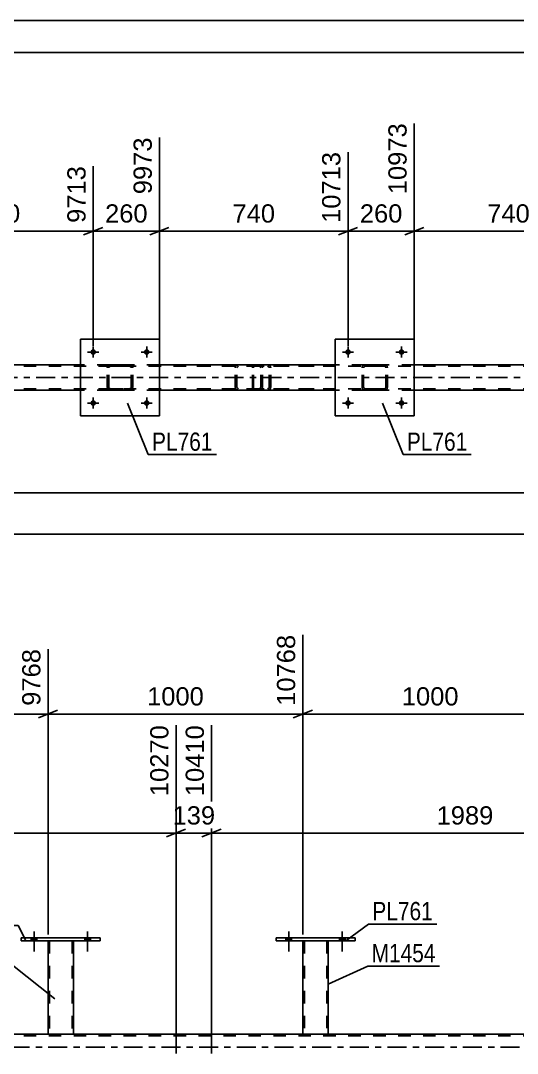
# Model space of a CAD drawing. Header units: millimetres. Extents: x 0 to 841, y 0 to 594.
# Drawn here: x 498.5 to 576.4, y 431.9 to 594 of the extents above; entities that cross this region are included whole.
import ezdxf

# ---------------------------------------------------------------- set-up
doc = ezdxf.new("R2010")
doc.units = ezdxf.units.MM
doc.linetypes.add('DXK_LINE_DOT2', pattern=[3.9198, 1.9599, -1.9599])
doc.linetypes.add('DXK_LINE_DOT3', pattern=[5.9187, 2.979, -0.9799, 0.9799, -0.9799])
doc.styles.add('Arial', font='ARIAL.TTF', dxfattribs={"height": 0.2})
doc.styles.add('Arial Narrow', font='ARIALN.TTF', dxfattribs={"height": 0.2})

# ---------------------------------------------------------------- blocks, each defined once
blk = doc.blocks.new('Unknown-318895985-1113')
at = {"color": 5, "linetype": 'Continuous'}
for p, q in [((841, 594), (0, 594)), ((836, 589), (5, 589))]:
    blk.add_line(p, q, dxfattribs=at)
blk = doc.blocks.new('Bolt-318895985-3883 - 3780')
at = {"linetype": 'Continuous'}
for points in [[(540.12, 449.56), (541, 449.56), (541, 450.04), (540.12, 450.04)], [(548.52, 449.56), (549.4, 449.56), (549.4, 450.04), (548.52, 450.04)]]:
    blk.add_hatch(color=1, dxfattribs=at).paths.add_polyline_path(points)
at = {"color": 1, "linetype": 'Continuous'}
for p, q in [((540.56, 451.04), (540.56, 447.92)), ((548.96, 451.04), (548.96, 447.92)), ((540.12, 450.04), (540.12, 449.56)), ((541, 450.04), (541, 449.56)), ((548.52, 450.04), (548.52, 449.56)), ((549.4, 450.04), (549.4, 449.56))]:
    blk.add_line(p, q, dxfattribs=at)
blk = doc.blocks.new('Part-318895985-4157 - 3780')
at = {"color": 2, "linetype": 'Continuous'}
for p, q in [((502.76, 449.56), (502.76, 434.92)), ((506.76, 434.92), (506.76, 449.56)), ((502.76, 434.92), (502.79, 434.92)), ((502.9, 434.92), (502.79, 434.92)), ((503.05, 434.92), (502.9, 434.92)), ((506.46, 434.92), (503.05, 434.92)), ((506.62, 434.92), (506.46, 434.92)), ((506.72, 434.92), (506.62, 434.92)), ((506.72, 434.92), (506.75, 434.92))]:
    blk.add_line(p, q, dxfattribs=at)
at = {"color": 7, "linetype": 'DXK_LINE_DOT2'}
for p, q in [((502.76, 449.56), (502.76, 449.56)), ((502.76, 449.56), (502.76, 449.56)), ((502.76, 449.56), (502.76, 449.56)), ((502.79, 449.56), (502.76, 449.56)), ((502.76, 449.56), (502.79, 449.56)), ((502.9, 449.56), (502.79, 449.56)), ((502.79, 449.56), (502.9, 449.56)), ((503.05, 449.56), (502.9, 449.56)), ((502.9, 449.56), (503.05, 449.56)), ((503, 449.56), (503, 449.56)), ((503, 449.56), (503, 434.92)), ((503.02, 449.56), (503, 449.56)), ((503, 449.56), (503.02, 449.56)), ((503.07, 449.56), (503.02, 449.56)), ((503.02, 449.56), (503.07, 449.56)), ((506.46, 449.56), (503.05, 449.56)), ((506.46, 449.56), (503.05, 449.56)), ((506.37, 449.56), (503.07, 449.56)), ((503.07, 449.56), (503.15, 449.56)), ((506.45, 449.56), (503.15, 449.56)), ((506.45, 449.56), (506.37, 449.56)), ((506.5, 449.56), (506.45, 449.56)), ((506.45, 449.56), (506.5, 449.56)), ((506.46, 449.56), (506.62, 449.56)), ((506.62, 449.56), (506.46, 449.56)), ((506.52, 449.56), (506.5, 449.56)), ((506.5, 449.56), (506.52, 449.56)), ((506.52, 449.56), (506.52, 449.56)), ((506.52, 449.56), (506.52, 434.92)), ((506.62, 449.56), (506.72, 449.56)), ((506.72, 449.56), (506.62, 449.56)), ((506.72, 449.56), (506.76, 449.56)), ((506.76, 449.56), (506.72, 449.56)), ((506.76, 449.56), (506.76, 449.56)), ((506.76, 449.56), (506.76, 449.56)), ((506.76, 449.56), (506.76, 449.56)), ((502.76, 434.92), (502.76, 434.92)), ((502.76, 434.92), (502.76, 434.92)), ((502.76, 434.92), (502.76, 434.92)), ((502.76, 434.92), (502.79, 434.92)), ((502.79, 434.92), (502.9, 434.92)), ((502.9, 434.92), (503.05, 434.92)), ((503.02, 434.92), (503, 434.92)), ((503, 434.92), (503.02, 434.92)), ((503.07, 434.92), (503.02, 434.92)), ((503.02, 434.92), (503.05, 434.92)), ((506.46, 434.92), (503.05, 434.92)), ((503.05, 434.92), (503.07, 434.92)), ((506.37, 434.92), (503.07, 434.92)), ((503.07, 434.92), (503.15, 434.92)), ((506.5, 434.92), (503.15, 434.92)), ((506.45, 434.92), (506.37, 434.92)), ((506.5, 434.92), (506.45, 434.92)), ((506.46, 434.92), (506.62, 434.92)), ((506.52, 434.92), (506.5, 434.92)), ((506.5, 434.92), (506.52, 434.92)), ((506.62, 434.92), (506.72, 434.92)), ((506.72, 434.92), (506.76, 434.92)), ((506.75, 434.92), (506.76, 434.92)), ((506.76, 434.92), (506.76, 434.92)), ((506.76, 434.92), (506.76, 434.92)), ((506.76, 434.92), (506.76, 434.92))]:
    blk.add_line(p, q, dxfattribs=at)
blk = doc.blocks.new('Bolt-318895985-3856 - 3780')
at = {"linetype": 'Continuous'}
for points in [[(500.12, 449.56), (501, 449.56), (501, 450.04), (500.12, 450.04)], [(508.52, 449.56), (509.4, 449.56), (509.4, 450.04), (508.52, 450.04)]]:
    blk.add_hatch(color=1, dxfattribs=at).paths.add_polyline_path(points)
at = {"color": 1, "linetype": 'Continuous'}
for p, q in [((500.56, 451.04), (500.56, 447.92)), ((508.96, 451.04), (508.96, 447.92)), ((500.12, 450.04), (500.12, 449.56)), ((501, 450.04), (501, 449.56)), ((508.52, 450.04), (508.52, 449.56)), ((509.4, 450.04), (509.4, 449.56))]:
    blk.add_line(p, q, dxfattribs=at)
blk = doc.blocks.new('Bolt-318895985-3884 - 3780')
at = {"linetype": 'Continuous'}
for points in [[(500.12, 449.56), (501, 449.56), (501, 450.04), (500.12, 450.04)], [(508.52, 449.56), (509.4, 449.56), (509.4, 450.04), (508.52, 450.04)]]:
    blk.add_hatch(color=1, dxfattribs=at).paths.add_polyline_path(points)
at = {"color": 1, "linetype": 'Continuous'}
for p, q in [((500.56, 451.04), (500.56, 447.92)), ((508.96, 451.04), (508.96, 447.92)), ((500.12, 450.04), (500.12, 449.56)), ((501, 450.04), (501, 449.56)), ((508.52, 450.04), (508.52, 449.56)), ((509.4, 450.04), (509.4, 449.56))]:
    blk.add_line(p, q, dxfattribs=at)
blk = doc.blocks.new('Bolt-318895985-3898 - 3780')
at = {"linetype": 'Continuous'}
for points in [[(540.12, 449.56), (541, 449.56), (541, 450.04), (540.12, 450.04)], [(548.52, 449.56), (549.4, 449.56), (549.4, 450.04), (548.52, 450.04)]]:
    blk.add_hatch(color=1, dxfattribs=at).paths.add_polyline_path(points)
at = {"color": 1, "linetype": 'Continuous'}
for p, q in [((540.56, 451.04), (540.56, 447.92)), ((548.96, 451.04), (548.96, 447.92)), ((540.12, 450.04), (540.12, 449.56)), ((541, 450.04), (541, 449.56)), ((548.52, 450.04), (548.52, 449.56)), ((549.4, 450.04), (549.4, 449.56))]:
    blk.add_line(p, q, dxfattribs=at)
blk = doc.blocks.new('Part-318895985-3959 - 3780')
at = {"color": 7, "linetype": 'DXK_LINE_DOT2'}
for p, q in [((728.25, 434.68), (129.92, 434.68)), ((728.25, 434.92), (182.76, 434.92)), ((506.76, 434.92), (502.76, 434.92)), ((546.76, 434.92), (542.76, 434.92))]:
    blk.add_line(p, q, dxfattribs=at)
at = {"color": 2, "linetype": 'Continuous'}
for p, q in [((502.76, 434.92), (466.75, 434.92)), ((542.76, 434.92), (506.76, 434.92)), ((582.76, 434.92), (546.76, 434.92))]:
    blk.add_line(p, q, dxfattribs=at)
at = {"color": 7, "linetype": 'DXK_LINE_DOT3'}
blk.add_line((129.92, 432.92), (728.25, 432.92), dxfattribs=at)
blk = doc.blocks.new('Part-318895985-4087 - 3780')
at = {"color": 7, "linetype": 'DXK_LINE_DOT2'}
for p, q in [((542.76, 449.57), (542.76, 449.57)), ((542.76, 449.57), (542.76, 449.56)), ((542.76, 449.57), (542.76, 449.56)), ((542.8, 449.57), (542.76, 449.57)), ((542.76, 449.57), (542.8, 449.57)), ((542.9, 449.57), (542.8, 449.57)), ((542.8, 449.57), (542.9, 449.57)), ((543.06, 449.57), (542.9, 449.57)), ((542.9, 449.57), (543.06, 449.57)), ((543, 449.57), (543, 449.57)), ((543, 449.57), (543, 434.92)), ((543.02, 449.57), (543, 449.57)), ((543, 449.57), (543.02, 449.57)), ((543.07, 449.57), (543.02, 449.57)), ((543.02, 449.57), (543.07, 449.57)), ((546.47, 449.57), (543.06, 449.57)), ((546.47, 449.57), (543.06, 449.57)), ((546.37, 449.57), (543.07, 449.57)), ((543.07, 449.57), (543.15, 449.57)), ((546.45, 449.57), (543.15, 449.57)), ((546.45, 449.57), (546.37, 449.57)), ((546.5, 449.57), (546.45, 449.57)), ((546.45, 449.57), (546.5, 449.57)), ((546.47, 449.57), (546.62, 449.57)), ((546.62, 449.57), (546.47, 449.57)), ((546.52, 449.57), (546.5, 449.57)), ((546.5, 449.57), (546.52, 449.57)), ((546.52, 449.57), (546.52, 449.57)), ((546.52, 449.57), (546.52, 434.92)), ((546.62, 449.57), (546.73, 449.57)), ((546.73, 449.57), (546.62, 449.57)), ((546.73, 449.57), (546.76, 449.57)), ((546.76, 449.57), (546.73, 449.57)), ((546.76, 449.57), (546.76, 449.57)), ((546.76, 449.57), (546.76, 449.56)), ((546.76, 449.56), (546.76, 449.57)), ((542.76, 434.92), (542.76, 434.92)), ((542.76, 434.92), (542.76, 434.92)), ((542.76, 434.92), (542.77, 434.92)), ((542.76, 434.92), (542.8, 434.92)), ((542.8, 434.92), (542.9, 434.92)), ((542.9, 434.92), (543.06, 434.92)), ((543.02, 434.92), (543, 434.92)), ((543, 434.92), (543.02, 434.92)), ((543.07, 434.92), (543.02, 434.92)), ((543.02, 434.92), (543.06, 434.92)), ((546.47, 434.92), (543.06, 434.92)), ((543.06, 434.92), (543.07, 434.92)), ((546.37, 434.92), (543.07, 434.92)), ((543.07, 434.92), (543.15, 434.92)), ((546.5, 434.92), (543.15, 434.92)), ((546.45, 434.92), (546.37, 434.92)), ((546.5, 434.92), (546.45, 434.92)), ((546.47, 434.92), (546.62, 434.92)), ((546.52, 434.92), (546.5, 434.92)), ((546.5, 434.92), (546.52, 434.92)), ((546.62, 434.92), (546.73, 434.92)), ((546.73, 434.92), (546.76, 434.92)), ((546.76, 434.92), (546.76, 434.92)), ((546.76, 434.92), (546.76, 434.92)), ((546.76, 434.92), (546.76, 434.92)), ((546.76, 434.92), (546.76, 434.92))]:
    blk.add_line(p, q, dxfattribs=at)
at = {"color": 2, "linetype": 'Continuous'}
for p, q in [((542.76, 449.56), (542.76, 434.92)), ((546.76, 434.92), (546.76, 449.56)), ((542.77, 434.92), (542.8, 434.92)), ((542.9, 434.92), (542.8, 434.92)), ((543.06, 434.92), (542.9, 434.92)), ((546.47, 434.92), (543.06, 434.92)), ((546.62, 434.92), (546.47, 434.92)), ((546.73, 434.92), (546.62, 434.92)), ((546.73, 434.92), (546.76, 434.92))]:
    blk.add_line(p, q, dxfattribs=at)
blk = doc.blocks.new('Part-318895985-4092 - 3780')
at = {"color": 2, "linetype": 'Continuous'}
for p, q in [((498.56, 449.56), (498.56, 450.04)), ((510.96, 450.04), (498.56, 450.04)), ((510.96, 449.56), (498.56, 449.56)), ((510.96, 449.56), (510.96, 450.04))]:
    blk.add_line(p, q, dxfattribs=at)
blk = doc.blocks.new('Part-318895985-4190 - 3780')
at = {"color": 2, "linetype": 'Continuous'}
for p, q in [((538.56, 449.56), (538.56, 450.04)), ((550.96, 450.04), (538.56, 450.04)), ((550.96, 449.56), (538.56, 449.56)), ((550.96, 449.56), (550.96, 450.04))]:
    blk.add_line(p, q, dxfattribs=at)
blk = doc.blocks.new('Part-318895985-5229 - 5140')
at = {"color": 7, "linetype": 'DXK_LINE_DOT2'}
for p, q in [((534.94, 539.85), (534.88, 539.7)), ((535.03, 539.96), (534.94, 539.85)), ((535.13, 539.99), (535.03, 539.96)), ((535.04, 539.68), (535.08, 539.74)), ((535.08, 539.74), (535.13, 539.75)), ((544.54, 539.99), (535.13, 539.99)), ((544.54, 539.75), (535.13, 539.75)), ((536.41, 539.99), (536.41, 539.75)), ((537.42, 539.96), (537.22, 539.99)), ((537.22, 539.75), (537.32, 539.74)), ((537.32, 539.74), (537.4, 539.68)), ((534.88, 539.7), (534.86, 539.51)), ((534.86, 536.47), (534.86, 539.51)), ((535, 539.51), (535.01, 539.61)), ((535, 536.47), (535, 539.51)), ((535.01, 539.61), (535.04, 539.68)), ((537.4, 539.68), (537.46, 539.61)), ((537.46, 539.61), (537.48, 539.51)), ((537.48, 536.47), (537.48, 539.51)), ((537.73, 539.51), (537.69, 539.7)), ((537.73, 536.47), (537.73, 539.51)), ((534.86, 536.47), (534.88, 536.29)), ((535.01, 536.38), (535, 536.47)), ((537.48, 536.47), (537.46, 536.38)), ((537.69, 536.29), (537.73, 536.47)), ((534.88, 536.29), (534.94, 536.13)), ((534.94, 536.13), (535.03, 536.03)), ((535.04, 536.3), (535.01, 536.38)), ((535.03, 536.03), (535.13, 535.99)), ((535.08, 536.25), (535.04, 536.3)), ((535.13, 536.23), (535.08, 536.25)), ((544.54, 536.23), (535.13, 536.23)), ((544.54, 535.99), (535.13, 535.99)), ((536.41, 535.99), (536.41, 536.23)), ((537.32, 536.25), (537.22, 536.23)), ((537.22, 535.99), (537.42, 536.03)), ((537.4, 536.3), (537.32, 536.25)), ((537.46, 536.38), (537.4, 536.3))]:
    blk.add_line(p, q, dxfattribs=at)
for centre, start, end in [((537.24, 539.5), 23.8494, 68.8059), ((537.24, 536.49), 291.1941, 336.1506)]:
    blk.add_arc(centre, 0.492, start, end, dxfattribs=at)
blk = doc.blocks.new('Bolt-318895985-5169 - 5140')
at = {"linetype": 'Continuous'}
for points in [[(510.29, 533.99, -1), (509.41, 533.99, -1)], [(518.69, 533.99, -1), (517.81, 533.99, -1)]]:
    blk.add_hatch(color=1, dxfattribs=at).paths.add_polyline_path(points)
at = {"color": 1, "linetype": 'Continuous'}
for p, q in [((509.85, 534.87), (509.85, 533.11)), ((518.25, 534.87), (518.25, 533.11)), ((508.97, 533.99), (510.73, 533.99)), ((517.37, 533.99), (519.13, 533.99))]:
    blk.add_line(p, q, dxfattribs=at)
blk = doc.blocks.new('Bolt-318895985-5170 - 5140')
at = {"linetype": 'Continuous'}
for points in [[(510.29, 541.99, -1), (509.41, 541.99, -1)], [(518.69, 541.99, -1), (517.81, 541.99, -1)]]:
    blk.add_hatch(color=1, dxfattribs=at).paths.add_polyline_path(points)
at = {"color": 1, "linetype": 'Continuous'}
for p, q in [((508.97, 541.99), (510.73, 541.99)), ((509.85, 542.87), (509.85, 541.11)), ((517.37, 541.99), (519.13, 541.99)), ((518.25, 542.87), (518.25, 541.11))]:
    blk.add_line(p, q, dxfattribs=at)
blk = doc.blocks.new('Bolt-318895985-5171 - 5140')
at = {"linetype": 'Continuous'}
for points in [[(550.3, 533.99, -1), (549.42, 533.99, -1)], [(558.7, 533.99, -1), (557.82, 533.99, -1)]]:
    blk.add_hatch(color=1, dxfattribs=at).paths.add_polyline_path(points)
at = {"color": 1, "linetype": 'Continuous'}
for p, q in [((549.86, 534.87), (549.86, 533.11)), ((558.26, 534.87), (558.26, 533.11)), ((548.98, 533.99), (550.74, 533.99)), ((557.38, 533.99), (559.14, 533.99))]:
    blk.add_line(p, q, dxfattribs=at)
blk = doc.blocks.new('Part-318895985-5245 - 5140')
at = {"color": 7, "linetype": 'DXK_LINE_DOT2'}
for p, q in [((728.25, 539.75), (139.86, 539.75)), ((520.25, 539.99), (507.85, 539.99)), ((560.26, 539.99), (547.86, 539.99)), ((728.25, 536.23), (139.86, 536.23)), ((520.25, 535.99), (507.85, 535.99)), ((560.26, 535.99), (547.86, 535.99))]:
    blk.add_line(p, q, dxfattribs=at)
at = {"color": 2, "linetype": 'Continuous'}
for p, q in [((507.85, 539.99), (480.24, 539.99)), ((547.86, 539.99), (520.25, 539.99)), ((587.85, 539.99), (560.26, 539.99)), ((507.85, 535.99), (480.24, 535.99)), ((547.86, 535.99), (520.25, 535.99)), ((587.85, 535.99), (560.26, 535.99))]:
    blk.add_line(p, q, dxfattribs=at)
at = {"color": 7, "linetype": 'DXK_LINE_DOT3'}
blk.add_line((139.86, 537.99), (728.25, 537.99), dxfattribs=at)
blk = doc.blocks.new('Part-318895985-5253 - 5140')
at = {"color": 2, "linetype": 'Continuous'}
for p, q in [((547.86, 543.99), (547.86, 531.99)), ((547.86, 543.99), (560.26, 543.99)), ((560.26, 543.99), (560.26, 531.99)), ((547.86, 531.99), (560.26, 531.99))]:
    blk.add_line(p, q, dxfattribs=at)
blk = doc.blocks.new('Part-318895985-5254 - 5140')
at = {"color": 7, "linetype": 'DXK_LINE_DOT2'}
for p, q in [((552.35, 539.96), (552.54, 539.99)), ((552.54, 539.99), (552.35, 539.96)), ((552.44, 539.74), (552.37, 539.68)), ((552.37, 539.68), (552.44, 539.73)), ((552.44, 539.73), (552.54, 539.75)), ((552.54, 539.75), (552.44, 539.74)), ((552.54, 539.99), (555.58, 539.99)), ((552.54, 539.99), (552.54, 539.99)), ((552.54, 539.99), (555.58, 539.99)), ((552.54, 539.75), (555.58, 539.75)), ((552.54, 539.75), (552.54, 539.75)), ((555.58, 539.75), (552.54, 539.75)), ((555.58, 539.99), (555.58, 539.99)), ((555.58, 539.99), (555.76, 539.96)), ((555.76, 539.96), (555.58, 539.99)), ((555.58, 539.75), (555.58, 539.75)), ((555.58, 539.75), (555.67, 539.73)), ((555.67, 539.74), (555.58, 539.75)), ((555.75, 539.68), (555.67, 539.74)), ((555.67, 539.73), (555.75, 539.68)), ((552.06, 539.51), (552.09, 539.7)), ((552.09, 539.7), (552.06, 539.51)), ((552.06, 536.47), (552.06, 539.51)), ((552.31, 539.61), (552.3, 539.51)), ((552.3, 539.51), (552.31, 539.6)), ((552.3, 536.47), (552.3, 539.51)), ((552.31, 539.6), (552.37, 539.68)), ((552.37, 539.68), (552.31, 539.61)), ((555.75, 539.68), (555.8, 539.6)), ((555.8, 539.61), (555.75, 539.68)), ((555.82, 539.51), (555.8, 539.61)), ((555.8, 539.6), (555.82, 539.51)), ((555.82, 536.47), (555.82, 539.51)), ((556.02, 539.7), (556.06, 539.51)), ((556.06, 539.51), (556.02, 539.7)), ((556.06, 536.47), (556.06, 539.51)), ((552.09, 536.29), (552.06, 536.47)), ((552.06, 536.47), (552.09, 536.29)), ((552.31, 536.38), (552.3, 536.47)), ((552.3, 536.47), (552.31, 536.38)), ((555.82, 536.47), (555.8, 536.38)), ((555.8, 536.38), (555.82, 536.47)), ((556.06, 536.47), (556.02, 536.29)), ((556.02, 536.29), (556.06, 536.47)), ((552.37, 536.3), (552.31, 536.38)), ((552.31, 536.38), (552.37, 536.3)), ((552.54, 535.99), (552.35, 536.03)), ((552.35, 536.03), (552.54, 535.99)), ((552.44, 536.25), (552.37, 536.3)), ((552.37, 536.3), (552.44, 536.25)), ((552.54, 536.23), (552.44, 536.25)), ((552.44, 536.25), (552.54, 536.23)), ((552.54, 536.23), (555.58, 536.23)), ((552.54, 536.23), (552.54, 536.23)), ((552.54, 536.23), (555.58, 536.23)), ((552.54, 535.99), (555.58, 535.99)), ((552.54, 535.99), (552.54, 535.99)), ((552.54, 535.99), (555.58, 535.99)), ((555.67, 536.25), (555.58, 536.23)), ((555.58, 536.23), (555.67, 536.25)), ((555.58, 536.23), (555.58, 536.23)), ((555.76, 536.03), (555.58, 535.99)), ((555.58, 535.99), (555.76, 536.03)), ((555.58, 535.99), (555.58, 535.99)), ((555.75, 536.3), (555.67, 536.25)), ((555.67, 536.25), (555.75, 536.3)), ((555.8, 536.38), (555.75, 536.3)), ((555.75, 536.3), (555.8, 536.38))]:
    blk.add_line(p, q, dxfattribs=at)
at = {"color": 7, "linetype": 'DXK_LINE_DOT3'}
blk.add_line((554.06, 537.99), (554.06, 537.99), dxfattribs=at)
at = {"color": 7, "linetype": 'DXK_LINE_DOT2'}
for centre, start, end in [((552.54, 539.51), 112.5, 157.5), ((552.54, 539.51), 112.5, 157.5), ((555.58, 539.51), 22.5, 67.5), ((555.58, 539.51), 22.5, 67.5), ((552.54, 536.47), 202.5, 247.5), ((552.54, 536.47), 202.5, 247.5), ((555.58, 536.47), 292.5, 337.5), ((555.58, 536.47), 292.5, 337.5)]:
    blk.add_arc(centre, 0.48, start, end, dxfattribs=at)
blk = doc.blocks.new('Part-318895985-5259 - 5140')
at = {"color": 2, "linetype": 'Continuous'}
for p, q in [((507.85, 543.99), (507.85, 531.99)), ((507.85, 543.99), (520.25, 543.99)), ((520.25, 543.99), (520.25, 531.99)), ((507.85, 531.99), (520.25, 531.99))]:
    blk.add_line(p, q, dxfattribs=at)
blk = doc.blocks.new('Part-318895985-5260 - 5140')
at = {"color": 7, "linetype": 'DXK_LINE_DOT2'}
for p, q in [((512.35, 539.96), (512.53, 539.99)), ((512.53, 539.99), (512.35, 539.96)), ((512.44, 539.74), (512.36, 539.68)), ((512.36, 539.68), (512.44, 539.73)), ((512.44, 539.73), (512.53, 539.75)), ((512.53, 539.75), (512.44, 539.74)), ((512.53, 539.99), (515.57, 539.99)), ((512.53, 539.99), (512.53, 539.99)), ((512.53, 539.99), (515.57, 539.99)), ((512.53, 539.75), (515.57, 539.75)), ((512.53, 539.75), (512.53, 539.75)), ((515.57, 539.75), (512.53, 539.75)), ((515.57, 539.99), (515.57, 539.99)), ((515.57, 539.99), (515.75, 539.96)), ((515.75, 539.96), (515.57, 539.99)), ((515.57, 539.75), (515.57, 539.75)), ((515.57, 539.75), (515.66, 539.73)), ((515.66, 539.74), (515.57, 539.75)), ((515.74, 539.68), (515.66, 539.74)), ((515.66, 539.73), (515.74, 539.68)), ((512.05, 539.51), (512.09, 539.7)), ((512.09, 539.7), (512.05, 539.51)), ((512.05, 536.47), (512.05, 539.51)), ((512.31, 539.61), (512.29, 539.51)), ((512.29, 539.51), (512.31, 539.6)), ((512.29, 536.47), (512.29, 539.51)), ((512.31, 539.6), (512.36, 539.68)), ((512.36, 539.68), (512.31, 539.61)), ((515.74, 539.68), (515.79, 539.6)), ((515.79, 539.61), (515.74, 539.68)), ((515.81, 539.51), (515.79, 539.61)), ((515.79, 539.6), (515.81, 539.51)), ((515.81, 536.47), (515.81, 539.51)), ((516.01, 539.7), (516.05, 539.51)), ((516.05, 539.51), (516.01, 539.7)), ((516.05, 536.47), (516.05, 539.51)), ((512.09, 536.29), (512.05, 536.47)), ((512.05, 536.47), (512.09, 536.29)), ((512.31, 536.38), (512.29, 536.47)), ((512.29, 536.47), (512.31, 536.38)), ((515.81, 536.47), (515.79, 536.38)), ((515.79, 536.38), (515.81, 536.47)), ((516.05, 536.47), (516.01, 536.29)), ((516.01, 536.29), (516.05, 536.47)), ((512.36, 536.3), (512.31, 536.38)), ((512.31, 536.38), (512.36, 536.3)), ((512.53, 535.99), (512.35, 536.03)), ((512.35, 536.03), (512.53, 535.99)), ((512.44, 536.25), (512.36, 536.3)), ((512.36, 536.3), (512.44, 536.25)), ((512.53, 536.23), (512.44, 536.25)), ((512.44, 536.25), (512.53, 536.23)), ((512.53, 536.23), (515.57, 536.23)), ((512.53, 536.23), (512.53, 536.23)), ((512.53, 536.23), (515.57, 536.23)), ((512.53, 535.99), (515.57, 535.99)), ((512.53, 535.99), (512.53, 535.99)), ((512.53, 535.99), (515.57, 535.99)), ((515.66, 536.25), (515.57, 536.23)), ((515.57, 536.23), (515.66, 536.25)), ((515.57, 536.23), (515.57, 536.23)), ((515.75, 536.03), (515.57, 535.99)), ((515.57, 535.99), (515.75, 536.03)), ((515.57, 535.99), (515.57, 535.99)), ((515.74, 536.3), (515.66, 536.25)), ((515.66, 536.25), (515.74, 536.3)), ((515.79, 536.38), (515.74, 536.3)), ((515.74, 536.3), (515.79, 536.38))]:
    blk.add_line(p, q, dxfattribs=at)
at = {"color": 7, "linetype": 'DXK_LINE_DOT3'}
blk.add_line((514.05, 537.99), (514.05, 537.99), dxfattribs=at)
at = {"color": 7, "linetype": 'DXK_LINE_DOT2'}
for centre, start, end in [((512.53, 539.51), 112.5, 157.5), ((512.53, 539.51), 112.5, 157.5), ((515.57, 539.51), 22.5, 67.5), ((515.57, 539.51), 22.5, 67.5), ((512.53, 536.47), 202.5, 247.5), ((512.53, 536.47), 202.5, 247.5), ((515.57, 536.47), 292.5, 337.5), ((515.57, 536.47), 292.5, 337.5)]:
    blk.add_arc(centre, 0.48, start, end, dxfattribs=at)
blk = doc.blocks.new('Bolt-318895985-5266 - 5140')
at = {"linetype": 'Continuous'}
for points in [[(550.3, 541.99, -1), (549.42, 541.99, -1)], [(558.7, 541.99, -1), (557.82, 541.99, -1)]]:
    blk.add_hatch(color=1, dxfattribs=at).paths.add_polyline_path(points)
at = {"color": 1, "linetype": 'Continuous'}
for p, q in [((548.98, 541.99), (550.74, 541.99)), ((549.86, 542.87), (549.86, 541.11)), ((557.38, 541.99), (559.14, 541.99)), ((558.26, 542.87), (558.26, 541.11))]:
    blk.add_line(p, q, dxfattribs=at)
blk = doc.blocks.new('Part-318895985-5345 - 5140')
at = {"color": 7, "linetype": 'DXK_LINE_DOT2'}
for p, q in [((535.9, 539.99), (524.12, 539.99)), ((535.9, 539.75), (524.12, 539.75)), ((532.66, 539.99), (532.47, 539.96)), ((532.48, 539.68), (532.57, 539.74)), ((532.57, 539.74), (532.66, 539.75)), ((536.09, 539.96), (535.9, 539.99)), ((535.9, 539.75), (536, 539.74)), ((536, 539.74), (536.08, 539.68)), ((532.19, 539.7), (532.15, 539.51)), ((532.15, 536.47), (532.15, 539.51)), ((532.41, 539.51), (532.43, 539.61)), ((532.41, 536.47), (532.41, 539.51)), ((532.43, 539.61), (532.48, 539.68)), ((536.08, 539.68), (536.13, 539.61)), ((536.13, 539.61), (536.15, 539.51)), ((536.15, 536.47), (536.15, 539.51)), ((536.41, 539.51), (536.37, 539.7)), ((536.41, 536.47), (536.41, 539.51)), ((532.15, 536.47), (532.19, 536.29)), ((532.43, 536.38), (532.41, 536.47)), ((536.15, 536.47), (536.13, 536.38)), ((536.37, 536.29), (536.41, 536.47)), ((535.9, 536.23), (524.12, 536.23)), ((535.9, 535.99), (524.12, 535.99)), ((532.48, 536.3), (532.43, 536.38)), ((532.47, 536.03), (532.66, 535.99)), ((532.57, 536.25), (532.48, 536.3)), ((532.66, 536.23), (532.57, 536.25)), ((536, 536.25), (535.9, 536.23)), ((535.9, 535.99), (536.09, 536.03)), ((536.08, 536.3), (536, 536.25)), ((536.13, 536.38), (536.08, 536.3))]:
    blk.add_line(p, q, dxfattribs=at)
for centre, start, end in [((532.64, 539.49), 110.7583, 155.68), ((535.92, 539.49), 24.32, 69.2417), ((532.64, 536.49), 204.32, 249.2417), ((535.92, 536.49), 290.7583, 335.68)]:
    blk.add_arc(centre, 0.496, start, end, dxfattribs=at)
blk = doc.blocks.new('StraightDimension-318895985-4587 - 3780')
at = {"color": 7, "linetype": 'Continuous'}
for p, q in [((462.75, 450.56), (462.75, 495.36)), ((502.76, 450.56), (502.76, 495.36)), ((464.25, 485.77), (461.25, 484.57)), ((462.75, 485.17), (502.76, 485.17)), ((501.26, 484.57), (504.26, 485.77))]:
    blk.add_line(p, q, dxfattribs=at)
at = {"color": 0, "linetype": 'Continuous'}
blk.add_wipeout([(502.16, 495.96), (497.96, 495.96), (497.96, 485.87), (502.16, 485.87)], dxfattribs=at)
at = {"color": 0}
blk.add_wipeout([(487.8, 485.92), (487.8, 490.12), (477.71, 490.12), (477.71, 485.92)], dxfattribs=at)
at = {"color": 3, "linetype": 'Continuous', "style": 'Arial'}
blk.add_text('9768', height=2.865, rotation=90.0002, dxfattribs=at).set_placement((501.56, 486.47))
at = {"color": 3, "style": 'Arial'}
blk.add_text('1000', height=2.865, dxfattribs=at).set_placement((478.31, 486.52))
blk = doc.blocks.new('StraightDimension-318895985-4595 - 3780')
at = {"color": 7, "linetype": 'Continuous'}
for p, q in [((542.76, 450.57), (542.76, 497.59)), ((502.76, 450.56), (502.76, 495.36)), ((504.26, 485.77), (501.26, 484.57)), ((502.76, 485.17), (542.76, 485.17)), ((541.26, 484.57), (544.26, 485.77))]:
    blk.add_line(p, q, dxfattribs=at)
at = {"color": 0, "linetype": 'Continuous'}
blk.add_wipeout([(542.16, 498.19), (537.96, 498.19), (537.96, 485.87), (542.16, 485.87)], dxfattribs=at)
at = {"color": 0}
blk.add_wipeout([(527.81, 485.92), (527.81, 490.12), (517.71, 490.12), (517.71, 485.92)], dxfattribs=at)
at = {"color": 3, "linetype": 'Continuous', "style": 'Arial'}
blk.add_text('10768', height=2.865, rotation=90.0002, dxfattribs=at).set_placement((541.56, 486.47))
at = {"color": 3, "style": 'Arial'}
blk.add_text('1000', height=2.865, dxfattribs=at).set_placement((518.31, 486.52))
blk = doc.blocks.new('StraightDimension-318895985-4603 - 3780')
at = {"color": 7, "linetype": 'Continuous'}
for p, q in [((542.76, 450.57), (542.76, 497.59)), ((582.76, 450.57), (582.76, 497.59)), ((544.26, 485.77), (541.26, 484.57)), ((542.76, 485.17), (582.76, 485.17)), ((581.26, 484.57), (584.26, 485.77))]:
    blk.add_line(p, q, dxfattribs=at)
at = {"color": 0, "linetype": 'Continuous'}
blk.add_wipeout([(582.16, 498.19), (577.96, 498.19), (577.96, 485.87), (582.16, 485.87)], dxfattribs=at)
at = {"color": 0}
blk.add_wipeout([(567.81, 485.92), (567.81, 490.12), (557.71, 490.12), (557.71, 485.92)], dxfattribs=at)
at = {"color": 3, "linetype": 'Continuous', "style": 'Arial'}
blk.add_text('11768', height=2.865, rotation=90.0002, dxfattribs=at).set_placement((581.56, 486.47))
at = {"color": 3, "style": 'Arial'}
blk.add_text('1000', height=2.865, dxfattribs=at).set_placement((558.31, 486.52))
blk = doc.blocks.new('StraightDimension-318895985-4760 - 3780')
at = {"color": 7, "linetype": 'Continuous'}
for p, q in [((528.43, 431.92), (528.43, 483.41)), ((607.99, 431.92), (607.99, 483.41)), ((529.93, 467.09), (526.93, 465.89)), ((606.49, 465.89), (609.49, 467.09)), ((528.43, 466.49), (607.99, 466.49))]:
    blk.add_line(p, q, dxfattribs=at)
at = {"color": 0, "linetype": 'Continuous'}
blk.add_wipeout([(607.39, 484.01), (603.19, 484.01), (603.19, 471.69), (607.39, 471.69)], dxfattribs=at)
at = {"color": 0}
blk.add_wipeout([(573.26, 467.24), (573.26, 471.44), (563.17, 471.44), (563.17, 467.24)], dxfattribs=at)
at = {"color": 3, "linetype": 'Continuous', "style": 'Arial'}
blk.add_text('12399', height=2.865, rotation=90.0002, dxfattribs=at).set_placement((606.79, 472.29))
at = {"color": 3, "style": 'Arial'}
blk.add_text('1989', height=2.865, dxfattribs=at).set_placement((563.77, 467.84))
blk = doc.blocks.new('StraightDimension-318895985-4774 - 3780')
at = {"color": 7, "linetype": 'Continuous'}
for p, q in [((522.86, 431.92), (522.86, 483.41)), ((528.43, 431.92), (528.43, 483.41)), ((521.36, 465.89), (524.36, 467.09)), ((529.93, 467.09), (526.93, 465.89)), ((522.86, 466.49), (528.43, 466.49))]:
    blk.add_line(p, q, dxfattribs=at)
at = {"color": 0}
blk.add_wipeout([(529.58, 467.24), (529.58, 471.44), (521.71, 471.44), (521.71, 467.24)], dxfattribs=at)
at = {"color": 3, "style": 'Arial'}
blk.add_text('139', height=2.865, dxfattribs=at).set_placement((522.31, 467.84))
at = {"color": 0, "linetype": 'Continuous'}
blk.add_wipeout([(527.83, 484.01), (523.63, 484.01), (523.63, 471.69), (527.83, 471.69)], dxfattribs=at)
at = {"color": 3, "linetype": 'Continuous', "style": 'Arial'}
blk.add_text('10410', height=2.865, rotation=90.0002, dxfattribs=at).set_placement((527.23, 472.29))
blk = doc.blocks.new('StraightDimension-318895985-4788 - 3780')
at = {"color": 7, "linetype": 'Continuous'}
for p, q in [((522.86, 431.92), (522.86, 483.41)), ((443.3, 431.92), (443.3, 481.19)), ((444.8, 467.09), (441.8, 465.89)), ((521.36, 465.89), (524.36, 467.09)), ((443.3, 466.49), (522.86, 466.49))]:
    blk.add_line(p, q, dxfattribs=at)
at = {"color": 0, "linetype": 'Continuous'}
blk.add_wipeout([(522.26, 484.01), (518.06, 484.01), (518.06, 471.69), (522.26, 471.69)], dxfattribs=at)
at = {"color": 0}
blk.add_wipeout([(488.13, 467.24), (488.13, 471.44), (478.03, 471.44), (478.03, 467.24)], dxfattribs=at)
at = {"color": 3, "linetype": 'Continuous', "style": 'Arial'}
blk.add_text('10270', height=2.865, rotation=90.0002, dxfattribs=at).set_placement((521.66, 472.29))
at = {"color": 3, "style": 'Arial'}
blk.add_text('1989', height=2.865, dxfattribs=at).set_placement((478.63, 467.84))
blk = doc.blocks.new('StraightDimension-318895985-5905 - 5140')
at = {"color": 7, "linetype": 'Continuous'}
for p, q in [((520.25, 540.99), (520.25, 575.66)), ((509.85, 542.99), (509.85, 571.16)), ((508.35, 560.36), (511.35, 561.56)), ((509.85, 560.96), (520.25, 560.96)), ((521.75, 561.56), (518.75, 560.36))]:
    blk.add_line(p, q, dxfattribs=at)
at = {"color": 0}
blk.add_wipeout([(518.99, 561.71), (518.99, 565.91), (511.11, 565.91), (511.11, 561.71)], dxfattribs=at)
at = {"color": 3, "style": 'Arial'}
blk.add_text('260', height=2.865, dxfattribs=at).set_placement((511.71, 562.31))
at = {"color": 0, "linetype": 'Continuous'}
blk.add_wipeout([(519.65, 576.26), (515.45, 576.26), (515.45, 566.16), (519.65, 566.16)], dxfattribs=at)
at = {"color": 3, "linetype": 'Continuous', "style": 'Arial'}
blk.add_text('9973', height=2.865, rotation=90.0002, dxfattribs=at).set_placement((519.05, 566.76))
blk = doc.blocks.new('StraightDimension-318895985-5409 - 5140')
at = {"color": 7, "linetype": 'Continuous'}
blk.add_line((131.24, 519.88), (762.1, 519.88), dxfattribs=at)
blk = doc.blocks.new('StraightDimension-318895985-5430 - 5140')
at = {"color": 7, "linetype": 'Continuous'}
blk.add_line((130.6, 513.41), (762.74, 513.41), dxfattribs=at)
blk = doc.blocks.new('StraightDimension-318895985-5885 - 5140')
at = {"color": 7, "linetype": 'Continuous'}
for p, q in [((480.24, 540.99), (480.24, 575.66)), ((509.85, 542.99), (509.85, 571.16)), ((481.74, 561.56), (478.74, 560.36)), ((480.24, 560.96), (509.85, 560.96)), ((508.35, 560.36), (511.35, 561.56))]:
    blk.add_line(p, q, dxfattribs=at)
at = {"color": 0, "linetype": 'Continuous'}
blk.add_wipeout([(509.25, 571.76), (505.05, 571.76), (505.05, 561.66), (509.25, 561.66)], dxfattribs=at)
at = {"color": 0}
blk.add_wipeout([(498.98, 561.71), (498.98, 565.91), (491.11, 565.91), (491.11, 561.71)], dxfattribs=at)
at = {"color": 3, "linetype": 'Continuous', "style": 'Arial'}
blk.add_text('9713', height=2.865, rotation=90.0002, dxfattribs=at).set_placement((508.65, 562.26))
at = {"color": 3, "style": 'Arial'}
blk.add_text('740', height=2.865, dxfattribs=at).set_placement((491.71, 562.31))
blk = doc.blocks.new('StraightDimension-318895985-5925 - 5140')
at = {"color": 7, "linetype": 'Continuous'}
for p, q in [((520.25, 540.99), (520.25, 575.66)), ((549.86, 542.99), (549.86, 573.38)), ((521.75, 561.56), (518.75, 560.36)), ((520.25, 560.96), (549.86, 560.96)), ((548.36, 560.36), (551.36, 561.56))]:
    blk.add_line(p, q, dxfattribs=at)
at = {"color": 0, "linetype": 'Continuous'}
blk.add_wipeout([(549.26, 573.98), (545.06, 573.98), (545.06, 561.66), (549.26, 561.66)], dxfattribs=at)
at = {"color": 0}
blk.add_wipeout([(538.99, 561.71), (538.99, 565.91), (531.12, 565.91), (531.12, 561.71)], dxfattribs=at)
at = {"color": 3, "linetype": 'Continuous', "style": 'Arial'}
blk.add_text('10713', height=2.865, rotation=90.0002, dxfattribs=at).set_placement((548.66, 562.26))
at = {"color": 3, "style": 'Arial'}
blk.add_text('740', height=2.865, dxfattribs=at).set_placement((531.72, 562.31))
blk = doc.blocks.new('StraightDimension-318895985-5945 - 5140')
at = {"color": 7, "linetype": 'Continuous'}
for p, q in [((560.26, 540.99), (560.26, 577.88)), ((549.86, 542.99), (549.86, 573.38)), ((548.36, 560.36), (551.36, 561.56)), ((549.86, 560.96), (560.26, 560.96)), ((561.76, 561.56), (558.76, 560.36))]:
    blk.add_line(p, q, dxfattribs=at)
at = {"color": 0}
blk.add_wipeout([(558.99, 561.71), (558.99, 565.91), (551.12, 565.91), (551.12, 561.71)], dxfattribs=at)
at = {"color": 3, "style": 'Arial'}
blk.add_text('260', height=2.865, dxfattribs=at).set_placement((551.72, 562.31))
at = {"color": 0, "linetype": 'Continuous'}
blk.add_wipeout([(559.66, 578.48), (555.46, 578.48), (555.46, 566.16), (559.66, 566.16)], dxfattribs=at)
at = {"color": 3, "linetype": 'Continuous', "style": 'Arial'}
blk.add_text('10973', height=2.865, rotation=90.0002, dxfattribs=at).set_placement((559.06, 566.76))
blk = doc.blocks.new('StraightDimension-318895985-5965 - 5140')
at = {"color": 7, "linetype": 'Continuous'}
for p, q in [((560.26, 540.99), (560.26, 577.88)), ((589.85, 542.99), (589.85, 573.38)), ((561.76, 561.56), (558.76, 560.36)), ((560.26, 560.96), (589.85, 560.96)), ((588.35, 560.36), (591.35, 561.56))]:
    blk.add_line(p, q, dxfattribs=at)
at = {"color": 0, "linetype": 'Continuous'}
blk.add_wipeout([(589.25, 573.98), (585.05, 573.98), (585.05, 561.66), (589.25, 561.66)], dxfattribs=at)
at = {"color": 0}
blk.add_wipeout([(578.99, 561.71), (578.99, 565.91), (571.12, 565.91), (571.12, 561.71)], dxfattribs=at)
at = {"color": 3, "linetype": 'Continuous', "style": 'Arial'}
blk.add_text('11713', height=2.865, rotation=90.0002, dxfattribs=at).set_placement((588.65, 562.26))
at = {"color": 3, "style": 'Arial'}
blk.add_text('740', height=2.865, dxfattribs=at).set_placement((571.72, 562.31))
blk = doc.blocks.new('Mark-318895985-4153 - 3780')
at = {"color": 0}
blk.add_wipeout([(496.59, 446.36), (496.59, 449.36), (486.53, 449.36), (486.53, 446.36)], dxfattribs=at)
blk.add_wipeout([(496.59, 446.36), (496.59, 449.36), (486.53, 449.36), (486.53, 446.36)], dxfattribs=at)
at = {"color": 30, "linetype": 'Continuous'}
for p in [(485.93, 445.76), (503.83, 440.47)]:
    blk.add_line(p, (497.19, 445.76), dxfattribs=at)
at = {"color": 3, "style": 'Arial Narrow'}
blk.add_text('M1454', height=2.863, dxfattribs=at).set_placement((486.53, 446.36))
blk = doc.blocks.new('Mark-318895985-4083 - 3780')
at = {"color": 0}
blk.add_wipeout([(563.61, 446.23), (563.61, 449.23), (553.56, 449.23), (553.56, 446.23)], dxfattribs=at)
blk.add_wipeout([(563.61, 446.23), (563.61, 449.23), (553.56, 449.23), (553.56, 446.23)], dxfattribs=at)
at = {"color": 30, "linetype": 'Continuous'}
for p, q in [((546.76, 442.78), (552.96, 445.63)), ((552.96, 445.63), (564.21, 445.63))]:
    blk.add_line(p, q, dxfattribs=at)
at = {"color": 3, "style": 'Arial Narrow'}
blk.add_text('M1454', height=2.863, dxfattribs=at).set_placement((553.56, 446.23))
blk = doc.blocks.new('Mark-318895985-4088 - 3780')
at = {"color": 0}
blk.add_wipeout([(497.48, 452.58), (497.48, 455.58), (487.98, 455.58), (487.98, 452.58)], dxfattribs=at)
blk.add_wipeout([(497.48, 452.58), (497.48, 455.58), (487.98, 455.58), (487.98, 452.58)], dxfattribs=at)
at = {"color": 30, "linetype": 'Continuous'}
for p in [(487.38, 451.98), (499.2, 449.74)]:
    blk.add_line(p, (498.08, 451.98), dxfattribs=at)
at = {"color": 3, "style": 'Arial Narrow'}
blk.add_text('PL761', height=2.863, dxfattribs=at).set_placement((487.98, 452.58))
blk = doc.blocks.new('Mark-318895985-4186 - 3780')
at = {"color": 0}
blk.add_wipeout([(563.18, 452.82), (563.18, 455.82), (553.68, 455.82), (553.68, 452.82)], dxfattribs=at)
blk.add_wipeout([(563.18, 452.82), (563.18, 455.82), (553.68, 455.82), (553.68, 452.82)], dxfattribs=at)
at = {"color": 30, "linetype": 'Continuous'}
for p, q in [((549.54, 449.56), (553.08, 452.22)), ((553.08, 452.22), (563.78, 452.22))]:
    blk.add_line(p, q, dxfattribs=at)
at = {"color": 3, "style": 'Arial Narrow'}
blk.add_text('PL761', height=2.863, dxfattribs=at).set_placement((553.68, 452.82))
blk = doc.blocks.new('Mark-318895985-5249 - 5140')
at = {"color": 0}
blk.add_wipeout([(568.6, 526.49), (568.6, 529.49), (559.1, 529.49), (559.1, 526.49)], dxfattribs=at)
blk.add_wipeout([(568.6, 526.49), (568.6, 529.49), (559.1, 529.49), (559.1, 526.49)], dxfattribs=at)
at = {"color": 30, "linetype": 'Continuous'}
for p, q in [((555.25, 533.96), (558.5, 525.89)), ((558.5, 525.89), (569.2, 525.89))]:
    blk.add_line(p, q, dxfattribs=at)
at = {"color": 3, "style": 'Arial Narrow'}
blk.add_text('PL761', height=2.863, dxfattribs=at).set_placement((559.1, 526.49))
blk = doc.blocks.new('Mark-318895985-5255 - 5140')
at = {"color": 0}
blk.add_wipeout([(528.59, 526.49), (528.59, 529.49), (519.09, 529.49), (519.09, 526.49)], dxfattribs=at)
blk.add_wipeout([(528.59, 526.49), (528.59, 529.49), (519.09, 529.49), (519.09, 526.49)], dxfattribs=at)
at = {"color": 30, "linetype": 'Continuous'}
for p, q in [((515.25, 533.96), (518.49, 525.89)), ((518.49, 525.89), (529.19, 525.89))]:
    blk.add_line(p, q, dxfattribs=at)
at = {"color": 3, "style": 'Arial Narrow'}
blk.add_text('PL761', height=2.863, dxfattribs=at).set_placement((519.09, 526.49))

msp = doc.modelspace()

# ---------------------------------------------------------------- block references
for name in ['Unknown-318895985-1113', 'Part-318895985-5259 - 5140', 'Part-318895985-5253 - 5140', 'Bolt-318895985-5170 - 5140', 'Bolt-318895985-5266 - 5140', 'Part-318895985-5245 - 5140', 'Part-318895985-5260 - 5140', 'Part-318895985-5345 - 5140', 'Part-318895985-5229 - 5140', 'Part-318895985-5254 - 5140', 'Bolt-318895985-5169 - 5140', 'Bolt-318895985-5171 - 5140', 'Bolt-318895985-3856 - 3780', 'Bolt-318895985-3884 - 3780', 'Bolt-318895985-3883 - 3780', 'Bolt-318895985-3898 - 3780', 'Part-318895985-4092 - 3780', 'Part-318895985-4157 - 3780', 'Part-318895985-4190 - 3780', 'Part-318895985-4087 - 3780', 'Part-318895985-3959 - 3780']:
    msp.add_blockref(name, (0, 0))

# ---------------------------------------------------------------- next in the draw order: block references
for name in ['StraightDimension-318895985-5905 - 5140', 'StraightDimension-318895985-5409 - 5140', 'StraightDimension-318895985-4587 - 3780']:
    msp.add_blockref(name, (0, 0))

# ---------------------------------------------------------------- next in the draw order: block references
for name in ['StraightDimension-318895985-5885 - 5140', 'StraightDimension-318895985-5925 - 5140', 'StraightDimension-318895985-5430 - 5140', 'StraightDimension-318895985-4595 - 3780']:
    msp.add_blockref(name, (0, 0))

# ---------------------------------------------------------------- next in the draw order: block references
for name in ['StraightDimension-318895985-5945 - 5140', 'Mark-318895985-5255 - 5140', 'Mark-318895985-5249 - 5140', 'StraightDimension-318895985-4603 - 3780']:
    msp.add_blockref(name, (0, 0))

# ---------------------------------------------------------------- next in the draw order: block references
for name in ['StraightDimension-318895985-5965 - 5140', 'StraightDimension-318895985-4760 - 3780']:
    msp.add_blockref(name, (0, 0))

# ---------------------------------------------------------------- next in the draw order: block references
for name in ['StraightDimension-318895985-4774 - 3780', 'Mark-318895985-4083 - 3780']:
    msp.add_blockref(name, (0, 0))

# ---------------------------------------------------------------- next in the draw order: block references
for name in ['StraightDimension-318895985-4788 - 3780', 'Mark-318895985-4186 - 3780']:
    msp.add_blockref(name, (0, 0))

# ---------------------------------------------------------------- next in the draw order: block references
msp.add_blockref('Mark-318895985-4153 - 3780', (0, 0))

# ---------------------------------------------------------------- next in the draw order: block references
msp.add_blockref('Mark-318895985-4088 - 3780', (0, 0))

doc.saveas('drawing.dxf')
